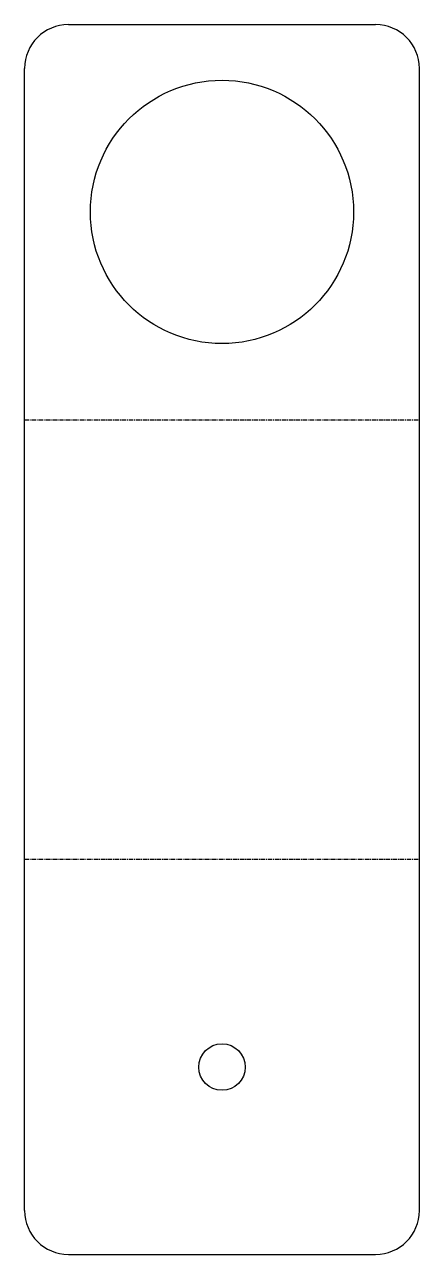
# Model space of a CAD drawing. Extents: x -23 to 22, y 0 to 140.
import ezdxf

# ---------------------------------------------------------------- set-up
doc = ezdxf.new("R2010")
doc.units = 0
doc.linetypes.add('CENTER', pattern=[0.787402, 0.492126, -0.098425, 0.098425, -0.098425])
doc.layers.add('SHEETMETAL_BEND_LINES_UP', color=7, linetype='CENTER')
doc.layers.add('SHEETMETAL_CUT_LINES', color=7, linetype='CONTINUOUS')

msp = doc.modelspace()

# ---------------------------------------------------------------- linework, layer by layer
at = {"layer": 'SHEETMETAL_BEND_LINES_UP'}
for p, q in [((-22.5, 95.11), (22.5, 95.11)), ((-22.5, 45.04), (22.5, 45.04))]:
    msp.add_line(p, q, dxfattribs=at)
at = {"layer": 'SHEETMETAL_CUT_LINES'}
for p, q in [((-17.5, 140.15), (17.5, 140.15)), ((-22.5, 5), (-22.5, 135.15)), ((22.5, 5), (22.5, 135.15)), ((-17.5, 0), (17.5, 0))]:
    msp.add_line(p, q, dxfattribs=at)
for centre, radius in [((0, 118.8), 15), ((0, 21.35), 2.65), ((0, 21.35), 2.65)]:
    msp.add_circle(centre, radius, dxfattribs=at)
for centre, start, end in [((-17.5, 135.15), 90, 180), ((17.5, 135.15), 0, 90), ((-17.5, 5), 180, 270), ((17.5, 5), 270, 0)]:
    msp.add_arc(centre, 5, start, end, dxfattribs=at)

doc.saveas('drawing.dxf')
